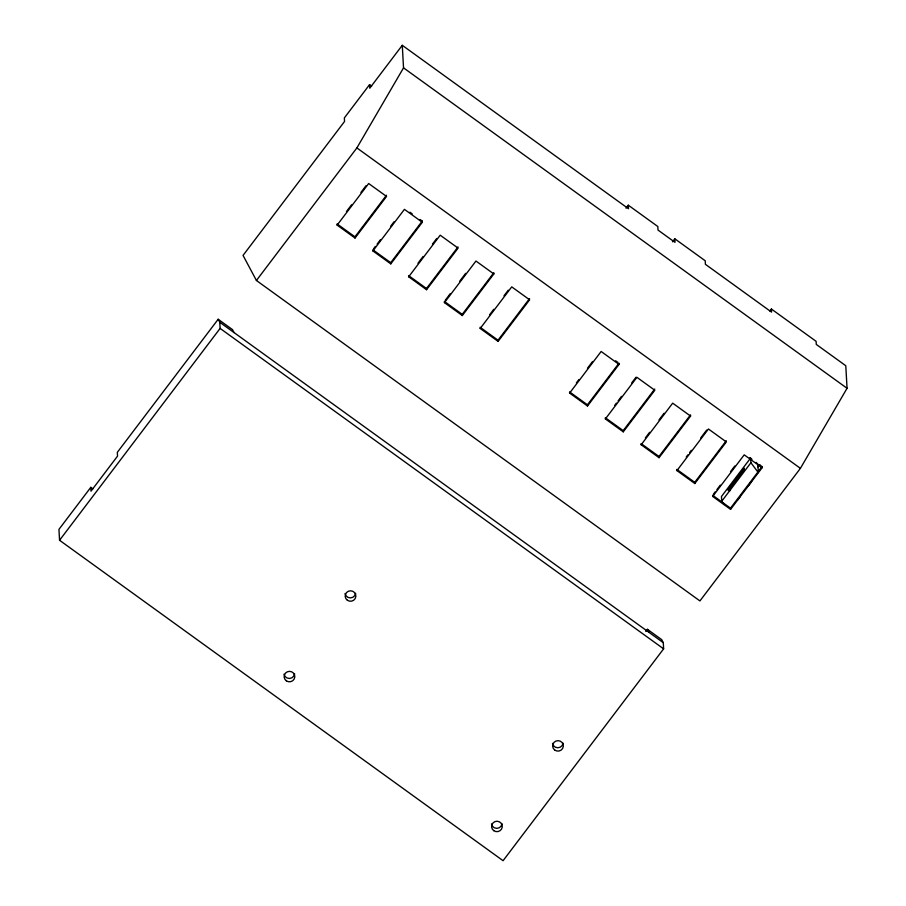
<?xml version="1.0" encoding="UTF-8"?>
<svg xmlns="http://www.w3.org/2000/svg" width="906" height="906" viewBox="0 0 906 906"><rect width="100%" height="100%" fill="white"/><g stroke="black" fill="none" stroke-linecap="round" stroke-linejoin="round"><path stroke-width="1.36" d="M256.421 280.486L356.885 147.916L403.532 67.848L402.275 45.3L628.504 208.742L628.3 205.198L657.813 226.511L658.005 230.067L675.004 242.344L674.8 238.788L705.208 260.758L705.4 264.303L771.572 312.117L771.402 309.037L816.113 341.335L816.283 344.416L845.785 365.73L847.053 388.289L800.406 468.345L699.93 600.927L256.421 280.486L243.046 255.413L344.552 121.461L344.359 117.916L369.569 84.643L371.607 86.127M402.275 45.3L369.761 88.199L369.569 84.643M92.842 488.832L90.793 487.349L58.947 529.376L59.558 540.27L503.079 860.7L663.622 648.843L663.283 642.682L661.72 639.659L647.405 629.319L645.774 631.471M234.076 332.581L232.48 329.603L218.176 319.263L117.327 452.332L117.542 456.126L91.008 491.143L90.793 487.349M59.558 540.27L220.113 328.402L219.762 322.253L218.176 319.263M346.443 211.551L351.551 204.813M360.928 192.446L366.035 185.696M337.134 225.107L368.663 183.51L386.545 196.432L355.027 238.029L337.134 225.107L337.077 223.918L354.959 236.84L355.027 238.029M354.959 236.84L386.477 195.243M373.691 248.629L375.39 246.387M377.1 244.133L380.509 239.637M390.724 226.149L394.133 221.653M372.91 250.951L404.427 209.354L422.309 222.276L390.792 263.861L372.91 250.951L372.842 249.762L390.724 262.683L390.792 263.861M390.724 262.683L422.241 221.087L420.01 219.467M417.972 263.238L423.091 256.489M432.456 244.122L436.715 238.505M408.674 276.783L440.191 235.198L458.074 248.119L426.556 289.705L408.674 276.783L408.606 275.605L426.488 288.516L426.556 289.705M426.488 288.516L458.006 246.93M445.231 300.316L450.339 293.578M459.704 281.211L465.673 273.34M444.438 302.627L475.956 261.041L493.838 273.952L462.32 315.548L444.438 302.627L444.37 301.438L462.253 314.359L462.32 315.548M462.253 314.359L493.781 272.774L493.838 273.952M489.512 314.914L493.77 309.297M503.996 295.809L508.255 290.192M480.203 328.47L511.731 286.874L529.614 299.795L498.096 341.392L480.203 328.47L480.146 327.281L498.028 340.203L498.096 341.392M498.028 340.203L529.546 298.606M626.023 208.199L628.3 205.198M672.524 241.789L674.8 238.788M576.375 382.898L578.934 379.523M587.45 368.278L592.558 361.539M569.625 393.068L601.142 351.483L619.025 364.405L587.507 405.99L569.625 393.068L569.557 391.89L587.439 404.812L587.507 405.99M587.439 404.812L618.968 363.215L619.025 364.405M614.698 405.367L616.397 403.113M618.107 400.871L621.516 396.364M631.731 382.876L635.989 377.258M605.389 418.912L636.918 377.326L654.8 390.248L623.271 431.834L605.389 418.912L605.333 417.723L623.215 430.644L623.271 431.834M623.215 430.644L654.732 389.059M645.355 437.949L649.613 432.332M658.979 419.965L664.098 413.215M641.165 444.755L672.682 403.159L690.565 416.08L659.047 457.677L641.165 444.755L641.097 443.566L658.979 456.488L659.047 457.677M658.979 456.488L690.497 414.891L690.565 416.08M769.885 311.03L771.402 309.037M686.227 457.043L687.937 454.801M689.636 452.547L691.346 450.305M700.712 437.938L706.68 430.067M676.929 470.599L708.447 429.002L726.329 441.924L694.811 483.521L676.929 470.599L676.861 469.41L694.743 482.332L694.811 483.521M694.743 482.332L726.261 440.735M713.486 494.132L715.185 491.879M716.884 489.636L720.293 485.129M730.519 471.641L734.777 466.024M712.694 496.443L744.211 454.846L762.093 467.768L730.576 509.365L712.694 496.443L712.626 495.254L730.508 508.175L730.576 509.365M750.655 457.994L721.459 496.511L721.731 501.245L724.2 504.551M728.175 489.172L744.098 468.164L744.177 469.591L728.254 490.599L728.175 489.172L730.213 490.656M721.731 501.245L750.915 462.728L750.723 459.172M758.016 466.952L759.715 464.699M730.508 508.175L762.037 466.579L759.794 464.959M737.484 500.146L739.987 496.839M748.322 485.843L751.663 481.437M403.532 67.848L847.053 388.289M356.885 147.916L800.406 468.345M409.942 212.208L412.185 213.816M615.604 360.792L617.847 362.411M749.738 457.7L751.969 459.308M219.762 322.253L663.283 642.682M220.113 328.402L663.622 648.843M756.046 462.343L757.858 464.11L758.333 472.626L750.915 462.728M647.405 629.319L648.979 632.343M762.037 466.579L762.093 467.768M422.241 221.087L422.309 222.276M355.639 593.305A5.345 5.221 -3.2 0 1 345.05 593.498M294.62 673.736A5.345 5.221 -3.2 0 1 284.031 674.155M502.06 823.724A5.345 5.221 -3.2 0 1 491.46 823.916M563.102 743.169A5.345 5.221 -3.2 0 1 552.513 743.362M493.747 830.655A5.345 5.221 -3.2 0 0 502.241 827.042A5.345 5.221 -3.2 0 0 494.812 821.674A5.345 5.221 -3.2 0 0 493.747 830.655M554.8 750.1A5.345 5.221 -3.2 0 0 563.294 746.476A5.345 5.221 -3.2 0 0 555.854 741.108A5.345 5.221 -3.2 0 0 554.8 750.1M286.387 680.848A5.345 5.221 -3.2 0 0 294.801 677.054A5.345 5.221 -3.2 0 0 287.259 671.833A5.345 5.221 -3.2 0 0 286.387 680.848M347.338 600.236A5.345 5.221 -3.2 0 0 355.832 596.624A5.345 5.221 -3.2 0 0 348.391 591.244A5.345 5.221 -3.2 0 0 347.338 600.236"/></g></svg>
